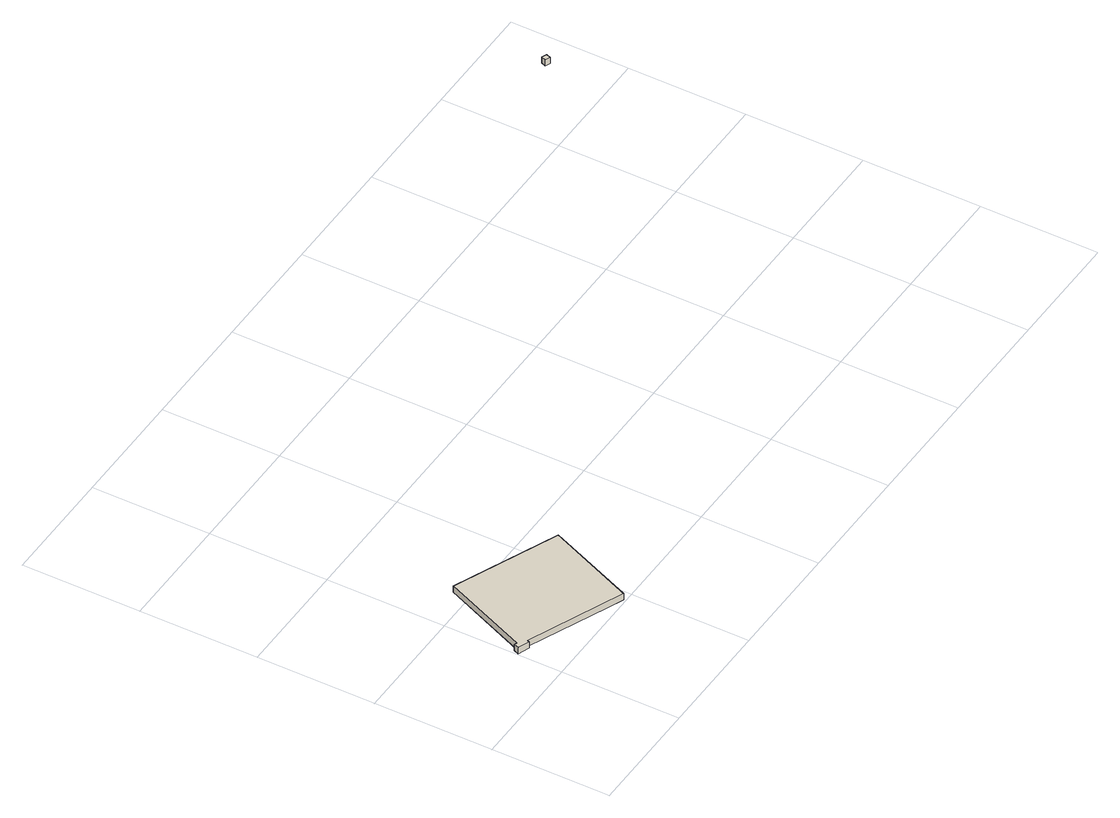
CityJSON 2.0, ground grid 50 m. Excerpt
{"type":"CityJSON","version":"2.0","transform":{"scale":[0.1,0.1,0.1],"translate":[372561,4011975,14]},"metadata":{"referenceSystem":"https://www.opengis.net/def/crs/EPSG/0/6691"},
"CityObjects":{
"building1":{"type":"Building","attributes":{"枝番":1,"利根川水系渡良瀬川洪水浸水想定区域（計画規模）.規模":"L1","利根川水系渡良瀬川洪水浸水想定区域（計画規模）.浸水ランク":"2","利根川水系渡良瀬川洪水浸水想定区域（計画規模）.浸水深":1.47,"利根川水系渡良瀬川洪水浸水想定区域（想定最大規模）.規模":"L2","利根川水系渡良瀬川洪水浸水想定区域（想定最大規模）.浸水ランク":"2","利根川水系渡良瀬川洪水浸水想定区域（想定最大規模）.浸水深":2.79,"利根川水系渡良瀬川洪水浸水想定区域（想定最大規模）.継続時間":146.6,"利根川水系矢場川洪水浸水想定区域（想定最大規模）.規模":"L2","利根川水系矢場川洪水浸水想定区域（想定最大規模）.浸水ランク":"1","利根川水系矢場川洪水浸水想定区域（想定最大規模）.浸水深":0.21,"利根川水系多々良川洪水浸水想定区域（想定最大規模）.規模":"L2","利根川水系多々良川洪水浸水想定区域（想定最大規模）.浸水ランク":"1","利根川水系多々良川洪水浸水想定区域（想定最大規模）.浸水深":0.05,"利根川水系利根川洪水浸水想定区域（計画規模）.規模":"L1","利根川水系利根川洪水浸水想定区域（計画規模）.浸水ランク":"3","利根川水系利根川洪水浸水想定区域（計画規模）.浸水深":3.7,"利根川水系利根川洪水浸水想定区域（想定最大規模）.規模":"L2","利根川水系利根川洪水浸水想定区域（想定最大規模）.浸水ランク":"4","利根川水系利根川洪水浸水想定区域（想定最大規模）.浸水深":5.93,"measuredHeight":3.1,"BuildingDetails.prefecture":"10","BuildingDetails.city":"10207"},"geometry":[{"type":"Solid","lod":"1","boundaries":[[[[0,1,2,3,4,5,6,7]],[[6,8,9,7]],[[5,10,8,6]],[[4,11,10,5]],[[3,12,11,4]],[[2,13,12,3]],[[1,14,13,2]],[[0,15,14,1]],[[7,9,15,0]],[[8,10,11,12,13,14,15,9]]]]}]},
"building2":{"type":"Building","attributes":{"枝番":1,"利根川水系渡良瀬川洪水浸水想定区域（計画規模）.規模":"L1","利根川水系渡良瀬川洪水浸水想定区域（計画規模）.浸水ランク":"2","利根川水系渡良瀬川洪水浸水想定区域（計画規模）.浸水深":1.84,"利根川水系渡良瀬川洪水浸水想定区域（計画規模）.継続時間":53.3,"利根川水系渡良瀬川洪水浸水想定区域（想定最大規模）.規模":"L2","利根川水系渡良瀬川洪水浸水想定区域（想定最大規模）.浸水ランク":"3","利根川水系渡良瀬川洪水浸水想定区域（想定最大規模）.浸水深":3.17,"利根川水系渡良瀬川洪水浸水想定区域（想定最大規模）.継続時間":262.2,"利根川水系矢場川洪水浸水想定区域（想定最大規模）.規模":"L2","利根川水系矢場川洪水浸水想定区域（想定最大規模）.浸水ランク":"2","利根川水系矢場川洪水浸水想定区域（想定最大規模）.浸水深":0.56,"利根川水系多々良川洪水浸水想定区域（想定最大規模）.規模":"L2","利根川水系多々良川洪水浸水想定区域（想定最大規模）.浸水ランク":"1","利根川水系多々良川洪水浸水想定区域（想定最大規模）.浸水深":0.28,"利根川水系利根川洪水浸水想定区域（計画規模）.規模":"L1","利根川水系利根川洪水浸水想定区域（計画規模）.浸水ランク":"3","利根川水系利根川洪水浸水想定区域（計画規模）.浸水深":4.1,"利根川水系利根川洪水浸水想定区域（想定最大規模）.規模":"L2","利根川水系利根川洪水浸水想定区域（想定最大規模）.浸水ランク":"4","利根川水系利根川洪水浸水想定区域（想定最大規模）.浸水深":6.33,"BuildingDetails.prefecture":"10","BuildingDetails.city":"10207"},"geometry":[{"type":"Solid","lod":"1","boundaries":[[[[16,17,18,19]],[[18,20,21,19]],[[17,22,20,18]],[[16,23,22,17]],[[19,21,23,16]],[[20,22,23,21]]]]}]}
},
"vertices":[
[57,178,12],[53,169,12],[5,188,12],[14,209,12],[24,205,12],[177,567,12],[617,381,12],[460,9,12],[617,381,42],[460,9,42],[177,567,42],[24,205,42],[14,209,42],[5,188,42],[53,169,42],[57,178,42],
[2856,1768,10],[2864,1788,10],[2885,1780,10],[2877,1760,10],[2885,1780,40],[2877,1760,40],[2864,1788,40],[2856,1768,40]
]}
